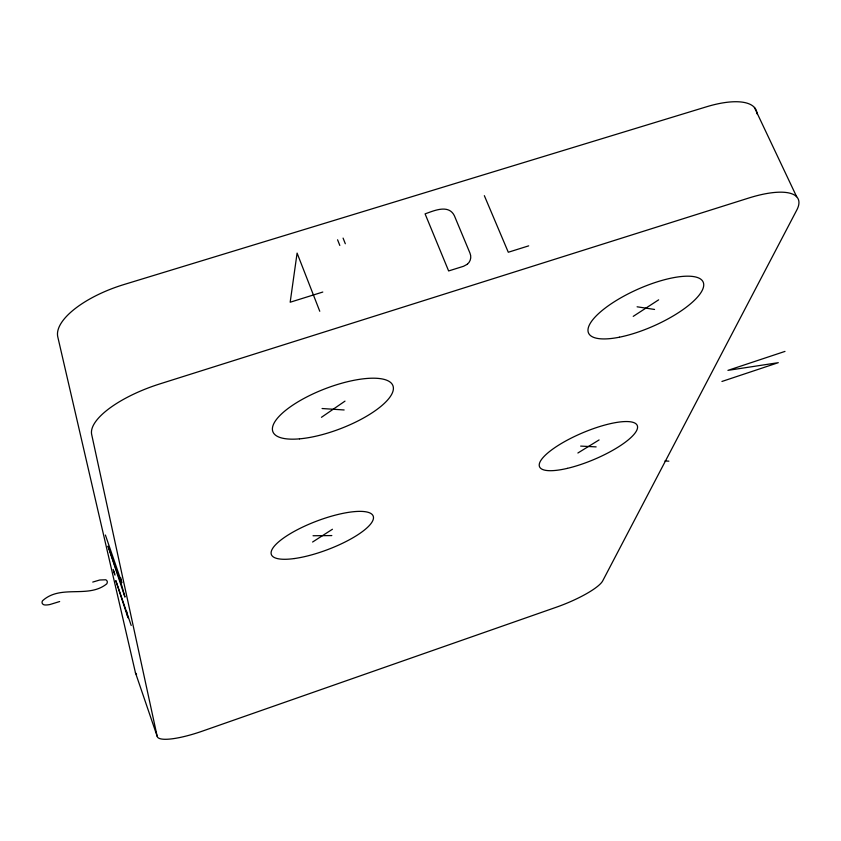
<?xml version="1.0" encoding="UTF-8"?>
<svg xmlns="http://www.w3.org/2000/svg" width="841" height="841" viewBox="0 0 841 841"><rect width="100%" height="100%" fill="white"/><g stroke="black" fill="none" stroke-linecap="round" stroke-linejoin="round"><path stroke-width="1.26" d="M321.451 417.304L344.999 401.125M633.231 316.363L658.65 299.838M312.6 542.024L332.437 529.252M577.883 453.005L599.086 439.938M59.658 601.536L49.976 604.511A10.975 3.164 -18.4 0 1 43.879 604.784A25.198 7.296 -18.5 0 1 42.481 600.821C60.783 584.011 88.168 598.939 106.744 583.854A25.125 7.275 -18.6 0 0 105.745 579.785L99.764 580.006L92.741 582.077M721.925 381.467L778.282 362.681L727.928 370.366L784.989 351.401M528.684 245.856L508.29 252.247L484.342 195.669M322.786 292.048L290.177 302.224L297.094 253.099L319.769 311.265M313.041 535.749L331.817 535.57M664.937 460.994L668.868 461.162M580.679 446.098L596.132 446.886M322.071 408.526L344.137 409.966M637.1 306.797L654.561 309.456M754.43 107.469L796.648 196.72M343.075 238.098L345.325 243.743M337.577 239.79L339.817 245.435M105.388 535.023L121.798 582.729L120.673 577.62M113.178 569.431L114.702 573.877M113.472 570.703L114.996 575.149M131.196 625.462L115.806 580.616L127.99 617.809L126.455 610.923M757.037 113.871A70.192 26.292 -25.8 0 0 706.398 106.828L123.879 284.563A73.619 29.572 -18.8 0 0 57.798 336.947L135.433 672.663L157.172 736.295A46.612 10.218 -19.9 0 0 202.555 731.071L556.195 607.265A44.52 9.629 -22.1 0 0 602.766 580.753L796.795 210.029A71.191 23.601 -25.2 0 0 748.826 198.013L159.716 383.948A74.733 26.597 -19.2 0 0 91.68 434.513L157.172 736.295M136.557 674.387A46.181 11.49 -19.6 0 1 135.433 672.663M467.354 264.232L463.57 266.271L448.631 270.949L425.083 213.866C433.988 210.755 448.652 203.974 454.392 215.759L469.993 253.173A11.364 10.271 11.9 0 1 467.354 264.232M108.405 547.028L108.005 546.156L124.962 597.089L121.977 586.303L108.405 547.028M567.37 468.363A53.036 14.497 -22.9 0 0 637.415 425.977A53.036 14.497 -22.9 0 0 560.379 444.08A53.036 14.497 -22.9 0 0 567.37 468.363M299.47 438.855A64.294 21.393 -21 0 0 393.283 389.814A64.294 21.393 -21 0 0 305.872 397.425A64.294 21.393 -21 0 0 299.47 438.855M619.47 337.188A62.718 19.995 -24 0 0 703.644 283.743A62.718 19.995 -24 0 0 614.466 301.656A62.718 19.995 -24 0 0 619.47 337.188M294.403 558.54A54.444 15.275 -20.7 0 0 373.415 518.582A54.444 15.275 -20.7 0 0 298.975 528.894A54.444 15.275 -20.7 0 0 294.403 558.54"/></g></svg>
